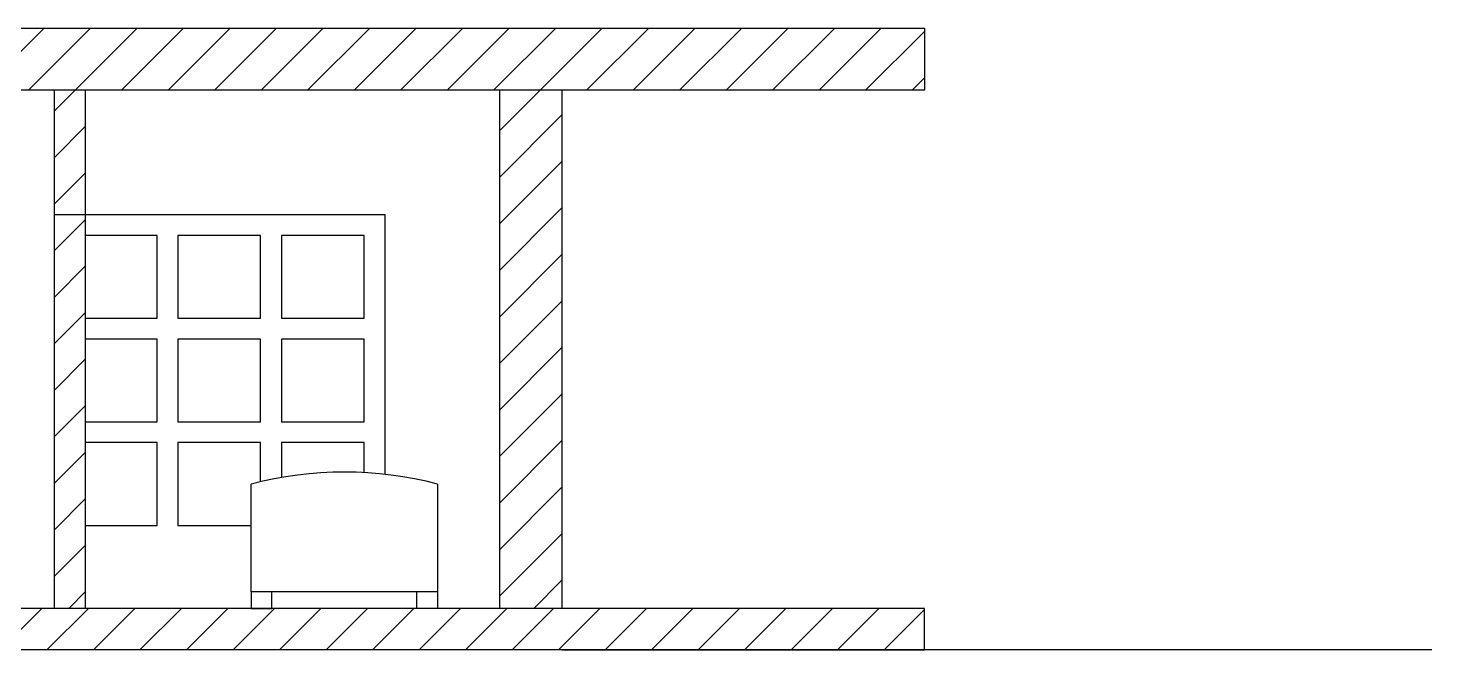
# Model space of a CAD drawing. Header units: centimetres. Extents: x 2004 to 13885, y -3131 to 5891.
# Drawn here: x 7096 to 7774, y 2114 to 2414 of the extents above; entities that cross this region are included whole.
import ezdxf

# ---------------------------------------------------------------- set-up
doc = ezdxf.new("R2010")
doc.units = ezdxf.units.CM

msp = doc.modelspace()

# ---------------------------------------------------------------- hatches: boundary and pattern name
at = {"transparency": 33554508}
h = msp.add_hatch(dxfattribs=at)
h.set_pattern_fill('ANSI31', color=256, scale=5)
h.set_pattern_definition([(45, (3706.652, 2249.15), (-11.22532, 11.22532), [])])
h.paths.add_polyline_path([(6574.15, 2413.79), (6574.15, 2383.79), (7354.15, 2383.79), (7529.16, 2383.79), (7529.16, 2413.79)])
h.paths.add_polyline_path([(6894.15, 2383.79), (6894.15, 2133.79), (6909.15, 2133.79), (6909.15, 2383.79)])
h.paths.add_polyline_path([(6979.15, 2383.79), (6949.15, 2383.79), (6949.15, 2133.79), (6979.15, 2133.79)])
h.paths.add_polyline_path([(7109.15, 2133.79), (7124.15, 2133.79), (7124.15, 2383.79), (7109.15, 2383.79)])
h.paths.add_polyline_path([(7324.15, 2133.79), (7354.15, 2133.79), (7354.15, 2383.79), (7324.15, 2383.79)])
h = msp.add_hatch(dxfattribs=at)
h.set_pattern_fill('ANSI31', color=256, scale=5)
h.set_pattern_definition([(45, (1156.91, 1328.791), (-11.22532, 11.22532), [])])
h.paths.add_polyline_path([(7529.15, 2133.79), (6574.15, 2133.79), (6574.15, 2113.79), (7529.15, 2113.79)])

# ---------------------------------------------------------------- linework, layer by layer
for p, q in [((7354.15, 2383.79), (6574.15, 2383.79)), ((7109.15, 2133.79), (7109.15, 2383.79)), ((7124.15, 2133.79), (7124.15, 2383.79)), ((7324.15, 2133.79), (7324.15, 2383.79)), ((7774.15, 2113.79), (5774.15, 2113.79)), ((7354.15, 2113.79), (6574.15, 2113.79))]:
    msp.add_line(p, q)
for points in [[(7354.15, 2133.79), (6574.15, 2133.79), (6574.15, 2413.79), (7529.16, 2413.79), (7529.16, 2383.79), (7354.15, 2383.79), (7354.15, 2133.79)], [(7109.15, 2133.79), (7109.15, 2323.79), (7268.7, 2323.79), (7268.7, 2198.53)], [(7124.15, 2273.79), (7158.7, 2273.79), (7158.7, 2313.79), (7124.15, 2313.79)], [(7168.7, 2313.79), (7168.7, 2273.79), (7208.7, 2273.79), (7208.7, 2313.79), (7168.7, 2313.79)], [(7218.7, 2313.79), (7218.7, 2273.79), (7258.7, 2273.79), (7258.7, 2313.79), (7218.7, 2313.79)], [(7124.15, 2223.79), (7158.7, 2223.79), (7158.7, 2263.79), (7124.15, 2263.79)], [(7168.7, 2263.79), (7168.7, 2223.79), (7208.7, 2223.79), (7208.7, 2263.79), (7168.7, 2263.79)], [(7218.7, 2263.79), (7218.7, 2223.79), (7258.7, 2223.79), (7258.7, 2263.79), (7218.7, 2263.79)], [(7124.15, 2173.79), (7158.7, 2173.79), (7158.7, 2213.79), (7124.15, 2213.79)], [(7208.7, 2194.92), (7208.7, 2213.79), (7168.7, 2213.79)], [(7168.7, 2213.79), (7168.7, 2173.79), (7204.15, 2173.79)], [(7218.7, 2213.79), (7218.7, 2196.97)], [(7258.7, 2199.36), (7258.7, 2213.79), (7218.7, 2213.79)], [(7204.15, 2141.79), (7204.15, 2193.79)], [(7294.15, 2193.79), (7294.15, 2141.79)], [(7294.15, 2141.79), (7204.15, 2141.79)], [(7204.15, 2141.79), (7204.15, 2133.79), (7214.15, 2133.79), (7214.15, 2141.79)], [(7294.15, 2141.79), (7294.15, 2133.79), (7284.15, 2133.79), (7284.15, 2141.79)], [(7354.15, 2113.79), (7529.15, 2113.79), (7529.15, 2133.79), (6574.15, 2133.79)]]:
    msp.add_lwpolyline(points)
msp.add_arc((7249.15, 2022.85), 176.77, 75.25173, 104.74827)

doc.saveas('drawing.dxf')
